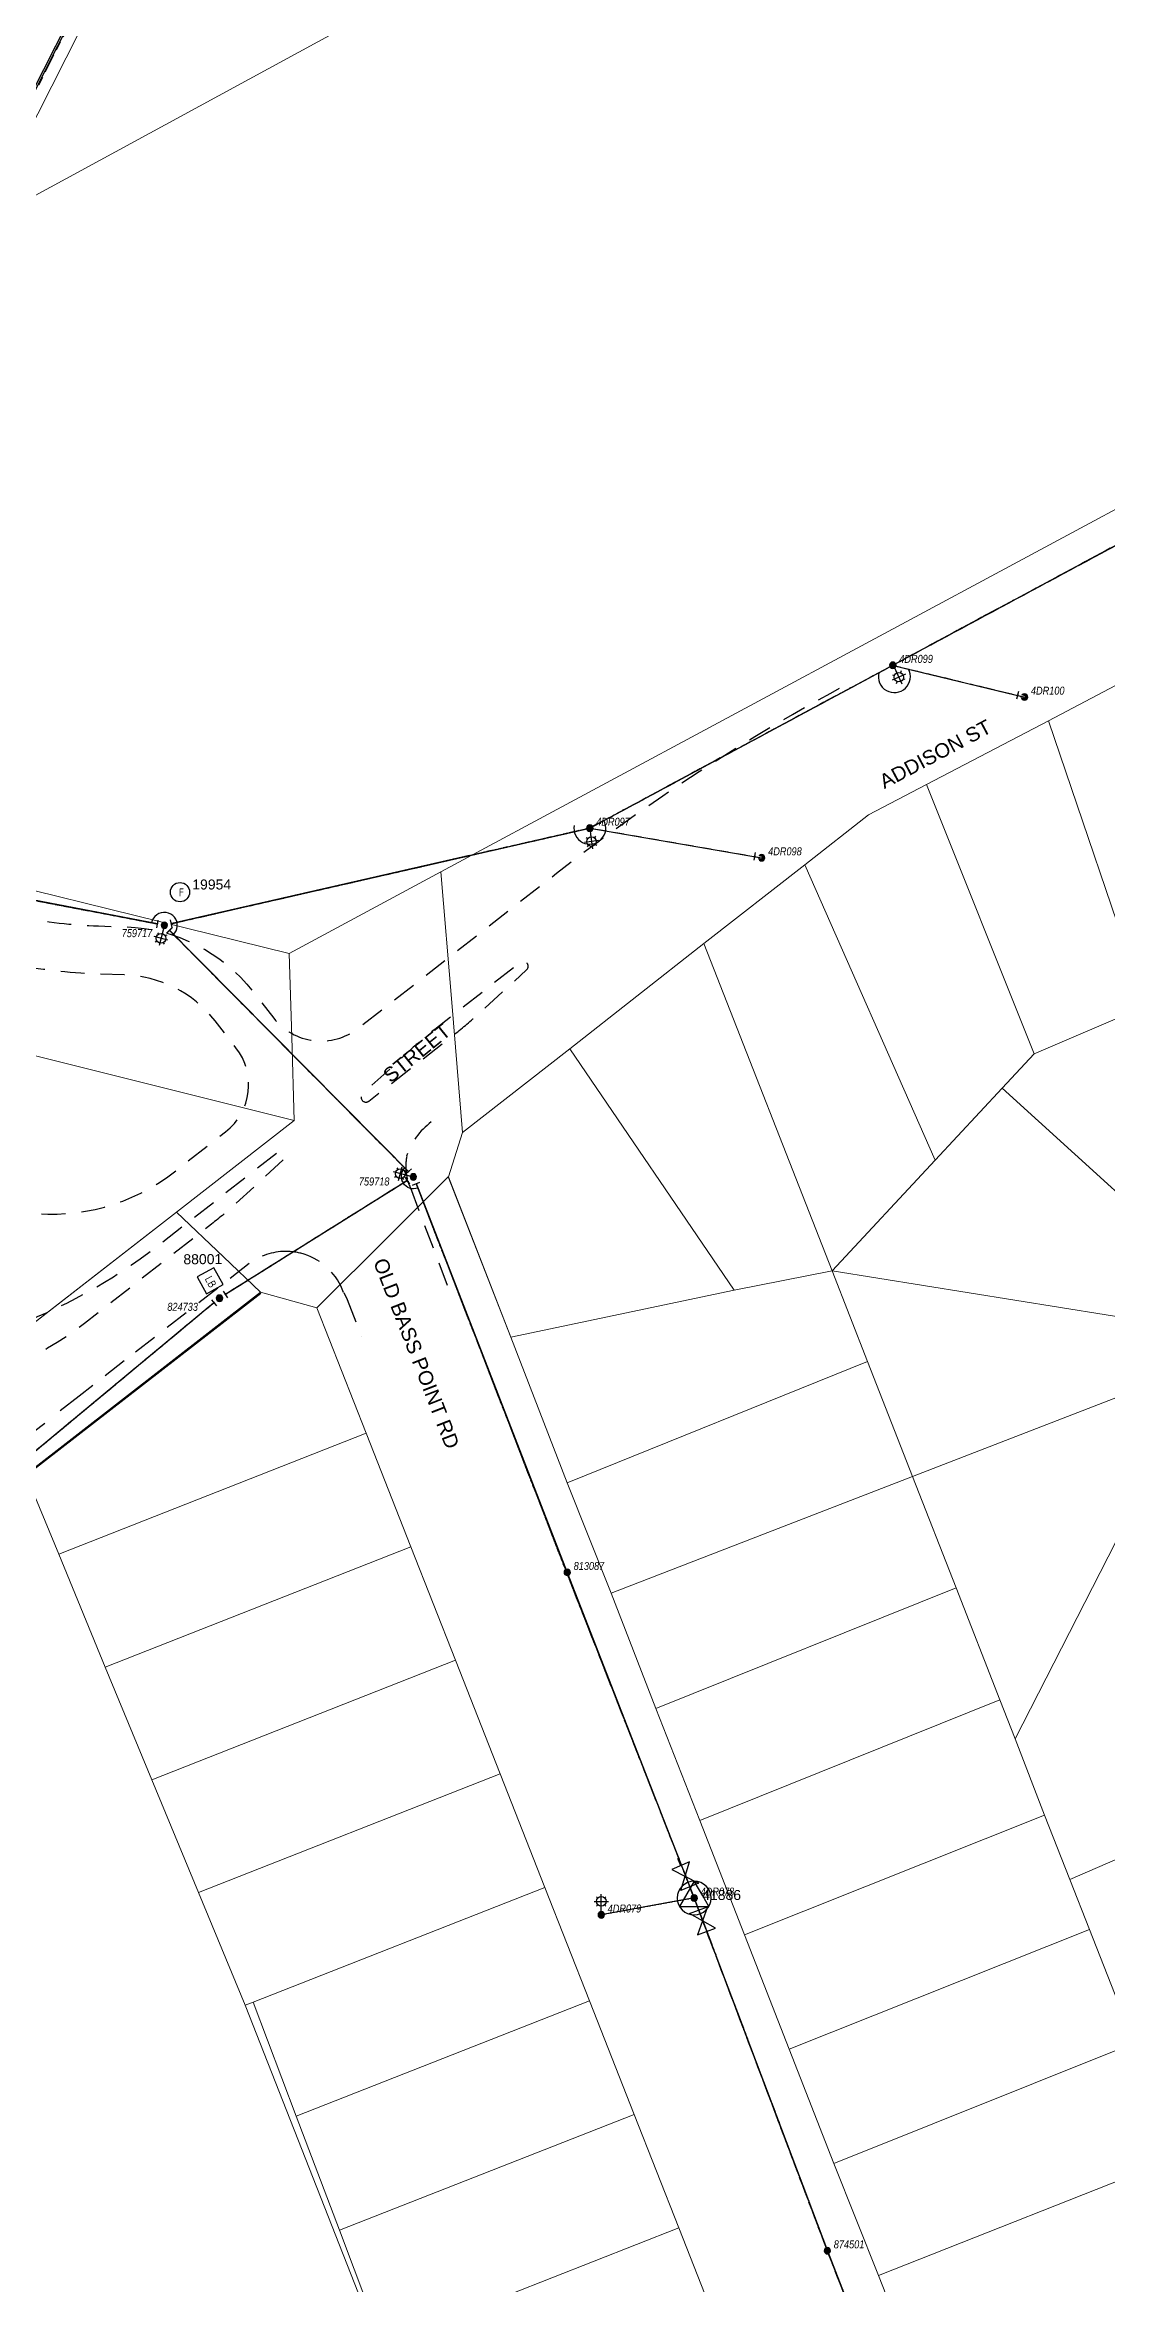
# Model space of a CAD drawing. Header units: metres. Extents: x 303058 to 305172, y 6169922 to 6171978.
# Drawn here: x 303903.3 to 304035.9, y 6171184 to 6171463.7 of the extents above; entities that cross this region are included whole.
import ezdxf
from ezdxf.enums import TextEntityAlignment as Align

# ---------------------------------------------------------------- set-up
doc = ezdxf.new("R2010")
doc.units = ezdxf.units.M
for name, pattern in [('Cable Exist OH', [1, 1, 0]), ('Cable Exist UG', [8.2, 4, -1.2, 1.8, -1.2]), ('Cable New OH', [6, 4, -2]), ('Dash', [5, 3, -2])]:
    doc.linetypes.add(name, pattern=pattern)
doc.layers.get('0').update_dxf_attribs({"color": 6})
for name, color, linetype in [('_User ExFOK', 9, 'Dash'), ('_User PropBdy', 8, 'Continuous'), ('_User PropFOK', 9, 'Dash'), ('_User_NumPoleExist', 7, 'Continuous'), ('Duct_SP_EXT', 9, 'Continuous'), ('Equip_LV_EXT', 7, 'Continuous'), ('Equip_LV_MOD', 8, 'Continuous'), ('Equip_LV_NEW', 8, 'Continuous'), ('Equip_SP_HV_MOD', 8, 'Continuous'), ('Equip_SP_HV_NEW', 8, 'Continuous'), ('Equip_SP_SL_EXT', 8, 'Continuous'), ('Equip_SP_SL_MOD', 8, 'Continuous'), ('Mains_HV_EXT', 7, 'Continuous'), ('Mains_HV_MOD', 7, 'Continuous'), ('Mains_LV_EXT', 7, 'Continuous'), ('Mains_LV_MOD', 7, 'Continuous'), ('Mains_SL_EXT', 7, 'Continuous'), ('Mains_SL_MOD', 7, 'Continuous'), ('Notes_SL_MISC', 8, 'ZIGZAG'), ('OH_Details_SP_MISC', 7, 'Continuous'), ('Sub_SP_TR_HV_LV_EXT', 7, 'Continuous'), ('SupportsOH_SP_TR_HV_LV_SL_EXT', 8, 'Continuous'), ('SupportsOH_SP_TR_HV_LV_SL_MOD', 8, 'Continuous')]:
    doc.layers.add(name, color=color, linetype=linetype)
for name, color, linetype, lineweight in [('Cadastre Buildings_SP_EXT', 7, 'Continuous', 5), ('Cadastre Developer_SP_NEW', 2, 'Continuous', 5), ('Cadastre Land Parcels_SP_EXT', 8, 'Continuous', 5), ('Cadastre Road Names_SP_HV_LV_SL_EXT', 9, 'Continuous', 5), ('Cadastre Roads_SP_EXT', 7, 'Continuous', 5)]:
    doc.layers.add(name, color=color, linetype=linetype, lineweight=lineweight)
doc.styles.add('iecARIAL', font='arial.ttf', dxfattribs={"height": 2})
doc.styles.add('iecISOCP', font='isocp.shx')
doc.styles.add('POLE_LABEL', font='ARIALNI.TTF')
doc.styles.get("Standard").update_dxf_attribs({"font": 'arial.ttf'})
doc.styles.add('TXT', font='txt.shx')
doc.linetypes.add('ZIGZAG', pattern='A,1e-16,-4,[">",TXT,S=2,R=0,X=0,Y=-1],-4', length=8)

# ---------------------------------------------------------------- blocks, each defined once
blk = doc.blocks.new('SUB_POLE_EXT')
blk.add_wipeout([(0, 4.22), (0.42, 4.2), (0.83, 4.14), (1.21, 4.05), (1.62, 3.9), (1.99, 3.72), (2.35, 3.51), (2.68, 3.26), (2.99, 2.99), (3.28, 2.66), (3.52, 2.34), (3.76, 1.92), (3.9, 1.62), (4.04, 1.23), (4.18, 0.63), (4.22, 0), (4.18, -0.61), (4.06, -1.15), (3.9, -1.62), (3.58, -2.24), (3.22, -2.73), (2.97, -3.01), (2.68, -3.26), (2.36, -3.5), (2, -3.72), (1.64, -3.89), (1.25, -4.03), (0.82, -4.14), (0.42, -4.2), (0, -4.22), (-0.41, -4.2), (-0.8, -4.15), (-1.21, -4.05), (-1.62, -3.9), (-1.99, -3.73), (-2.35, -3.51), (-2.68, -3.26), (-2.96, -3.02), (-3.23, -2.72), (-3.51, -2.35), (-3.71, -2.01), (-3.91, -1.6), (-4.05, -1.21), (-4.16, -0.76), (-4.22, -0.14), (-4.21, 0.39), (-4.14, 0.83), (-4.03, 1.27), (-3.9, 1.63), (-3.71, 2.02), (-3.5, 2.37), (-3.28, 2.67), (-2.99, 2.99), (-2.68, 3.27), (-2.33, 3.52), (-1.98, 3.73), (-1.63, 3.9), (-1.2, 4.05), (-0.78, 4.15), (-0.4, 4.21)])
blk.add_line((2.16, 0.48), (2.16, 0.48, 0))
blk.add_lwpolyline([(-4.22, 0, 1), (4.22, 0, 1)], format="xyb", close=True)
blk.add_lwpolyline([(2.14, 0.52), (0, 4.22), (-3.66, -2.11), (3.66, -2.11)], close=True)
for tag, height, flags, p in [('STREET_CODE', 0.2, 9, (1.5, 0)), ('ASSET_NUM', 2.5, 8, (2, 2)), ('CONSTRUCTED_VOLTAGE', 0.2, 9, (1.5, -0.2)), ('OPERATING_VOLTAGE', 0.2, 9, (1.5, -0.6)), ('OPERATED_BY', 0.2, 9, (1.5, -0.8)), ('ORIENTATION', 0.2, 9, (1.5, -1.2)), ('OWNED_BY', 0.2, 9, (1.5, -1.4)), ('SECONDARY_VOLTAGE', 0.2, 9, (1.5, -1.6)), ('STATE', 0.2, 9, (1.5, -1.8)), ('SUBSTATION_TYPE', 0.2, 9, (1.5, -2)), ('STREETNAME', 0.2, 9, (1.5, -2.8)), ('SUBURB', 0.2, 9, (1.5, -3)), ('Z', 0.2, 1, (1.5, -3.4)), ('NO_PHASES', 0.2, 9, (1.5, -0.4)), ('MAINTAINED_BY', 0.2, 9, (1.5, -1)), ('USAGE', 0.2, 9, (1.5, -2.2)), ('LEGEND', 0.2, 9, (1.5, -2.4)), ('LOCATION', 0.2, 9, (1.5, -2.6)), ('NOTES', 0.2, 9, (1.5, -3.2))]:
    blk.add_attdef(tag, text='', height=height, dxfattribs=dict(flags=flags)).set_placement(p, align=Align.MIDDLE_LEFT)
blk = doc.blocks.new('LV_OH_LINKS_DISTFUSE_EXT')
for p, q in [((0, 0), (0.96, 0)), ((3.84, 0), (4.8, 0))]:
    blk.add_line(p, q)
blk.add_lwpolyline([(3.84, -1.2), (3.84, 1.2), (0.96, -1.2), (0.96, 1.2)], close=True)
at = {"flags": 9}
for tag, p in [('ACTUAL_STATUS', (0, 0)), ('CONSTRUCTED_VOLTAGE', (0, -0.2)), ('OPERATING_VOLTAGE', (0, -0.6)), ('ORIENTATION', (0, -0.8)), ('OWNED_BY', (0, -1)), ('STATE', (0, -1.2)), ('SWITCH_TYPE', (0, -1.4)), ('NO_PHASES', (0, -0.4)), ('USAGE', (0, -1.6)), ('NOTES', (0, -1.8))]:
    blk.add_attdef(tag, text='', height=0.2, dxfattribs=at).set_placement(p, align=Align.MIDDLE_LEFT)
at = {"flags": 1}
blk.add_attdef('Z', (0, 0), '', height=0.2, dxfattribs=at)
blk = doc.blocks.new('*U139')
for p, q in [((-2.25, 4.22), (2.25, 4.22)), ((-1.46, 5.68), (-1.06, 5.28)), ((-1.46, 2.76), (-1.06, 3.16)), ((0, 1.97), (0, 6.47)), ((0, 0), (0, 2.72)), ((1.46, 5.68), (1.06, 5.28)), ((1.46, 2.76), (1.06, 3.16))]:
    blk.add_line(p, q)
blk.add_circle((0, 4.22), 1.5)
at = {"style": 'iecARIAL', "flags": 9}
blk.add_attdef('ASSET_NUM', (1.5, 1.5), '', height=2.5, dxfattribs=at)
for tag, p, height, flags in [('OPERATING_VOLTAGE', (0.98, -1.65), 0.2, 9), ('ORIENTATION', (0.98, -1.85), 0.2, 9), ('OWNED_BY', (0.98, -2.05), 0.2, 9), ('STATE', (0.98, -2.25), 0.2, 9), ('CONSTRUCTED_VOLTAGE', (0.98, -0.65), 0.2, 9), ('CONTROL_TYPE', (0.98, -0.85), 0.2, 9), ('LANTERN_PURPOSE', (0.98, -1.05), 0.2, 9), ('LANTERN_TYPE', (0.98, -1.25), 0.2, 9), ('NO_PHASES', (0.98, -1.45), 0.2, 9), ('USAGE', (0.98, -2.45), 0.2, 9), ('CEXIST', (0.98, -2.65), 0.2, 9), ('CNEW', (0.98, -2.85), 0.2, 9), ('CNUMBER', (0.98, -3.05), 0.2, 9), ('CREMOVE', (0.98, -3.25), 0.2, 9), ('CREPLACE', (0.98, -3.45), 0.2, 9), ('LKINGHEIGHT', (0.98, -3.65), 0.2, 9), ('LBRACKET', (0.98, -3.85), 0.2, 9), ('LBRACKETVOCAB', (0.98, -4.05), 0.2, 9), ('LCATEGORY', (0.98, -4.25), 0.2, 9), ('LCHARGE1', (0.98, -4.45), 0.2, 9), ('LCHARGE1PERCENT', (0.98, -4.65), 0.2, 9), ('LCHARGE2', (0.98, -4.85), 0.2, 9), ('LCHARGE2PERCENT', (0.98, -5.05), 0.2, 9), ('LCHARGE3', (0.98, -5.25), 0.2, 9), ('LCHARGE3PERCENT', (0.98, -5.45), 0.2, 9), ('LEXIST', (0.98, -5.65), 0.2, 9), ('LLAMP', (0.98, -5.85), 0.2, 9), ('LLAMPVOCAB', (0.98, -6.05), 0.2, 9), ('LMAST', (0.98, -6.25), 0.2, 9), ('LMASTVOCAB', (0.98, -6.45), 0.2, 9), ('LNEW', (0.98, -6.65), 0.2, 9), ('LANTNUMBER', (0.98, -6.85), 0.2, 9), ('LNUMBER', (2.18, -3.25), 2.5, 8), ('STREETNAME', (0.98, -9.25), 0.2, 9), ('SUBURB', (0.98, -9.45), 0.2, 1), ('LOUTREACH', (0.98, -7.25), 0.2, 9), ('LOUTREACHVOCAB', (0.98, -7.45), 0.2, 9), ('LRATECODE', (0.98, -7.65), 0.2, 9), ('LREMOVE', (0.98, -7.85), 0.2, 9), ('LREPLACE', (0.98, -8.05), 0.2, 9), ('LTYPE', (0.98, -8.25), 0.2, 9), ('LTYPEVOCAB', (0.98, -8.45), 0.2, 9), ('LEGEND', (0.98, -8.65), 0.2, 9), ('LOCATION', (0.98, -8.85), 0.2, 9), ('NOTES', (0.98, -9.05), 0.2, 9)]:
    blk.add_attdef(tag, p, '', height=height, dxfattribs=dict(flags=flags))
blk = doc.blocks.new('POLE_EXT')
blk.add_hatch(color=256).paths.add_polyline_path([(-1, 0, 1), (1, 0, 1)])
blk.add_lwpolyline([(-1, 0, 1), (1, 0, 1)], format="xyb", close=True)
for tag, height, flags, p in [('pNumber', 2.5, 8, (-17.84, 2.07)), ('OWNED_BY', 0.2, 9, (1.35, -0.4)), ('SPECIAL_USE', 0.2, 9, (1.35, -0.8)), ('STATE', 0.2, 9, (1.35, -1)), ('cLV', 0.2, 9, (1.35, -1.4)), ('hDepth', 0.2, 9, (1.35, -1.6)), ('hDia', 0.2, 9, (1.35, -1.8)), ('cHV', 0.2, 9, (1.35, -2)), ('cLinedev', 0.2, 9, (1.35, -3.4)), ('pExisting', 0.2, 9, (1.35, -3.8)), ('pFooting', 0.2, 9, (1.35, -4.4)), ('pNew', 0.2, 9, (1.35, -4.6)), ('pRelocate', 0.2, 9, (1.35, -5)), ('pRemove', 0.2, 9, (1.35, -5.2)), ('pReplace', 0.2, 9, (1.35, -5.4)), ('pStay', 0.2, 9, (1.35, -5.6)), ('pType', 0.2, 9, (1.35, -5.8)), ('cspan', 0.2, 9, (1.35, -6)), ('STREETNAME', 0.2, 9, (1.35, -6.2)), ('SUBURB', 0.2, 9, (1.35, -6.4)), ('OPERATED_BY', 0.2, 9, (1.36, -7.01)), ('PARENT', 0.2, 9, (1.35, -0.6)), ('USAGE', 0.2, 9, (1.35, -1.2)), ('LBRACKET', 0.2, 9, (1.35, -2.2)), ('LExisting', 0.2, 9, (1.35, -2.4)), ('LANTNUMBER', 0.2, 9, (1.35, -2.6)), ('LOther', 0.2, 9, (1.35, -2.8)), ('LRemove', 0.2, 9, (1.35, -3)), ('LEGEND', 0.2, 9, (1.35, -3.2)), ('LOCATION', 0.2, 9, (1.35, -3.6)), ('PFNUMBER', 0.2, 9, (1.35, -4)), ('NEWPFNUMBER', 0.2, 9, (1.35, -4.2)), ('NOTES', 0.2, 9, (1.35, -6.6)), ('MAINTAINED_BY', 0.2, 9, (1.36, -6.81))]:
    blk.add_attdef(tag, text='', height=height, dxfattribs=dict(flags=flags)).set_placement(p, align=Align.MIDDLE_LEFT)
at = {"style": 'POLE_LABEL', "flags": 9}
for tag, p in [('STRUCTURE_PLANT_NUMBER', (1.35, 0.03)), ('STREET_CODE', (1.35, -0.2))]:
    blk.add_attdef(tag, text='', height=0.2, dxfattribs=at).set_placement(p, align=Align.MIDDLE_LEFT)
at = {"flags": 1}
blk.add_attdef('Z', (1.35, -7.33), '', height=0.2, dxfattribs=at)
at = {"layer": '_User_NumPoleExist', "style": 'POLE_LABEL', "flags": 8}
blk.add_attdef('ASSET_NUM', text='', height=2.5, dxfattribs=at).set_placement((2, 2), align=Align.MIDDLE_LEFT)
blk = doc.blocks.new('*U136')
blk.add_lwpolyline([(-4.62, 0.26), (0.18, 0.26), (0.18, 5.06), (-4.62, 5.06)], close=True)
at = {"insert": (-3.32, 3.65), "char_height": 2, "width": 2.9628, "attachment_point": 1}
blk.add_mtext('{\\Fisocp|c0;LB}', dxfattribs=at)
for tag, height, flags, p in [('STREET_CODE', 0.2, 9, (1.5, 0)), ('ASSET_NUM', 2.5, 8, (2, 2)), ('ACTUAL_STATUS', 0.2, 9, (1.5, -0.2)), ('CONSTRUCTED_VOLTAGE', 0.2, 9, (1.5, -0.4)), ('OPERATING_VOLTAGE', 0.2, 9, (1.5, -0.8)), ('ORIENTATION', 0.2, 9, (1.5, -1)), ('OWNED_BY', 0.2, 9, (1.5, -1.2)), ('OPERATED_BY', 0.2, 9, (1.5, -1.4)), ('STATE', 0.2, 9, (1.5, -1.8)), ('SWITCH_TYPE', 0.2, 9, (1.5, -2)), ('STREETNAME', 0.2, 9, (1.5, -2.8)), ('SUBURB', 0.2, 9, (1.5, -3)), ('Z', 0.2, 1, (1.5, -3.6)), ('NO_PHASES', 0.2, 9, (1.5, -0.6)), ('MAINTAINED_BY', 0.2, 9, (1.5, -1.6)), ('USAGE', 0.2, 9, (1.5, -2.2)), ('LEGEND', 0.2, 9, (1.5, -2.4)), ('LOCATION', 0.2, 9, (1.5, -2.6)), ('NOTES', 0.2, 9, (1.5, -3.2)), ('LABEL_ALIGNMENT', 0.2, 9, (1.5, -3.4))]:
    blk.add_attdef(tag, text='', height=height, dxfattribs=dict(flags=flags)).set_placement(p, align=Align.MIDDLE_LEFT)
blk = doc.blocks.new('End Shackle_EXT')
blk.add_wipeout([(0, 0.25), (1.81, 0.25), (1.82, -0.25), (0, -0.25)])
blk.add_line((1.81, -1), (1.81, 1))
at = {"flags": 1}
blk.add_attdef('Z', (0, 0), '', height=0.2, dxfattribs=at)
at = {"flags": 9}
for tag, p in [('CONNECTOR_TYPE', (0, 0)), ('CONSTRUCTED_VOLTAGE', (0, -0.2)), ('OPERATING_VOLTAGE', (0, -0.6)), ('ORIENTATION', (0, -0.8)), ('OWNED_BY', (0, -1)), ('STATE', (0, -1.2)), ('NO_PHASES', (0, -0.4)), ('USAGE', (0, -1.4)), ('NOTES', (0, -1.6))]:
    blk.add_attdef(tag, text='', height=0.2, dxfattribs=at).set_placement(p, align=Align.MIDDLE_LEFT)
blk = doc.blocks.new('*U159')
blk.add_circle((3.91, 8.28), 2.4)
at = {"insert": (3.63, 9.2), "char_height": 2, "width": 1.2998, "attachment_point": 1, "style": 'iecISOCP'}
blk.add_mtext('F', dxfattribs=at)
for tag, height, flags, p in [('STREET_CODE', 0.2, 9, (1.5, 0)), ('ASSET_NUM', 2.5, 8, (2, 2)), ('CONSTRUCTED_VOLTAGE', 0.2, 9, (1.5, -0.2)), ('OPERATING_VOLTAGE', 0.2, 9, (1.5, -0.8)), ('ORIENTATION', 0.2, 9, (1.5, -1)), ('OWNED_BY', 0.2, 9, (1.5, -1.2)), ('STATE', 0.2, 9, (1.5, -1.4)), ('STREETNAME', 0.2, 9, (1.5, -2.2)), ('SUBURB', 0.2, 9, (1.5, -2.4)), ('Z', 0.2, 1, (1.5, -2.8)), ('FLITE_NUMBER', 0.2, 9, (1.5, -0.4)), ('USAGE', 0.2, 9, (1.5, -1.6)), ('LEGEND', 0.2, 9, (1.5, -1.8)), ('LOCATION', 0.2, 9, (1.5, -2)), ('NOTES', 0.2, 9, (1.5, -2.6)), ('INDICATOR_TYPE', 0.2, 9, (1.5, -0.6))]:
    blk.add_attdef(tag, text='', height=height, dxfattribs=dict(flags=flags)).set_placement(p, align=Align.MIDDLE_LEFT)
blk = doc.blocks.new('A$C3D0B2D35')
at = {"layer": '_User ExFOK'}
for p, q in [((303949, 6171320.9), (303954.12, 6171307.41)), ((303928.87, 6171311.45), (303913.25, 6171299.28)), ((303940.7, 6171307.85), (303941.09, 6171306.98)), ((303941.1, 6171306.97), (303942.92, 6171302.31)), ((303913.25, 6171299.28), (303907.62, 6171294.89)), ((303907.62, 6171294.89), (303904.08, 6171292.12))]:
    blk.add_line(p, q, dxfattribs=at)
for centre, radius, start, end in [((303956.76, 6171322.2), 8.65, 126.5923, 161.9651), ((303955.28, 6171323.65), 6.85, 169.9084, 186.5029), ((303955.28, 6171323.65), 6.85, 186.5028, 203.7866), ((303933.43, 6171305.33), 7.64, 90.2429, 126.6533), ((303933.43, 6171305.33), 7.64, 72.389, 90.2426), ((303933.43, 6171305.33), 7.64, 19.0181, 72.3893)]:
    blk.add_arc(centre, radius, start, end, dxfattribs=at)
at = {"layer": '_User PropBdy'}
blk.add_lwpolyline([(303898.11, 6171212.73), (303888.95, 6171263.76), (303888.42, 6171268.58), (303901.01, 6171285), (303930.32, 6171307.77)], dxfattribs=at)
at = {"layer": '_User PropFOK', "flags": 128}
for points in [[(303887.61, 6171362.04, 0.411489), (303890.99, 6171356.6, 0.017441), (303900.22, 6171354.73, 0.037303), (303910.04, 6171353.64), (303913.43, 6171353.53, -0.22259), (303929.32, 6171345.47), (303931.93, 6171342.13, 0.414214), (303942.45, 6171340.84), (303967.27, 6171360.23, -0.043712), (304003.93, 6171384.04, -0.043712)], [(303850.84, 6171368, 0.091956), (303852.65, 6171366.45, -0.061729), (303862.45, 6171359.02, -0.074343), (303875.85, 6171341.44), (303879.63, 6171334.49, 0.045865), (303884.72, 6171326.88, 0.409021), (303919.53, 6171322.93), (303925.91, 6171327.91, 0.000004), (303925.91, 6171327.91, 0.414209), (303927.2, 6171338.43), (303924.59, 6171341.78, 0.22259), (303913.24, 6171347.53), (303909.84, 6171347.64, -0.037136), (303899.17, 6171348.83, -0.017328), (303889.6, 6171350.76, -0.411489), (303881.76, 6171363.38)], [(303887.18, 6171298.17, -0.08717), (303891.68, 6171300.77), (303898.68, 6171303.33, 0.076839), (303917.41, 6171313.65, 0.001543), (303917.75, 6171313.92), (303932.37, 6171325.34, -0.960952), (303933.14, 6171324.43), (303927.19, 6171318.96, -0.019913), (303924.15, 6171316.38), (303908.27, 6171303.97, -0.140246), (303887.97, 6171295.75, -0.42665), (303886.87, 6171296.68), (303886.83, 6171297.34, -0.238446), (303887.18, 6171298.17)], [(303897.43, 6171209.55, -0.394847), (303893.6, 6171212.41), (303884.94, 6171260.64, -0.016645), (303884.22, 6171265.58), (303883.94, 6171268.08, -0.186925), (303885.33, 6171273.32, -0.071006), (303901.96, 6171290.47), (303904.14, 6171292.16)]]:
    blk.add_lwpolyline(points, format="xyb", dxfattribs=at)
blk.add_lwpolyline([(303954.52, 6171340.12, 0.019913), (303957.56, 6171342.69), (303963.52, 6171348.16, 0.960935), (303962.74, 6171349.08), (303952.04, 6171340.71, 0.019913), (303949, 6171338.14), (303943.05, 6171332.67, 0.960952), (303943.82, 6171331.75)], format="xyb", close=True, dxfattribs=at)
blk = doc.blocks.new('HV_End Shackle_NEW')
blk.add_wipeout([(-0.25, 0), (-0.25, 1.81), (0.25, 1.82), (0.25, 0)])
blk.add_line((1, 1.81), (-1, 1.81))
for tag, flags, p in [('CONNECTOR_TYPE', 9, (1.5, 0)), ('CONSTRUCTED_VOLTAGE', 9, (1.5, -0.2)), ('OPERATING_VOLTAGE', 9, (1.5, -0.6)), ('ORIENTATION', 9, (1.5, -0.8)), ('OWNED_BY', 9, (1.5, -1)), ('OPERATED_BY', 9, (1.5, -1.2)), ('STATE', 9, (1.5, -1.6)), ('Z', 1, (1.5, -2.2)), ('NO_PHASES', 9, (1.5, -0.4)), ('MAINTAINED_BY', 9, (1.5, -1.4)), ('USAGE', 9, (1.5, -1.8)), ('NOTES', 9, (1.5, -2))]:
    blk.add_attdef(tag, text='', height=0.2, dxfattribs=dict(flags=flags)).set_placement(p, align=Align.MIDDLE_LEFT)
blk = doc.blocks.new('LV_End Shackle_NEW')
blk.add_wipeout([(-0.25, 0), (-0.25, 1.81), (0.25, 1.82), (0.25, 0)])
blk.add_line((1, 1.81), (-1, 1.81))
for tag, flags, p in [('CONNECTOR_TYPE', 9, (1.5, 0)), ('CONSTRUCTED_VOLTAGE', 9, (1.5, -0.2)), ('OPERATING_VOLTAGE', 9, (1.5, -0.6)), ('ORIENTATION', 9, (1.5, -0.8)), ('OWNED_BY', 9, (1.5, -1)), ('OPERATED_BY', 9, (1.5, -1.2)), ('STATE', 9, (1.5, -1.6)), ('Z', 1, (1.5, -2.2)), ('NO_PHASES', 9, (1.5, -0.4)), ('MAINTAINED_BY', 9, (1.5, -1.4)), ('USAGE', 9, (1.5, -1.8)), ('NOTES', 9, (1.5, -2))]:
    blk.add_attdef(tag, text='', height=0.2, dxfattribs=dict(flags=flags)).set_placement(p, align=Align.MIDDLE_LEFT)

msp = doc.modelspace()

# ---------------------------------------------------------------- linework, layer by layer
at = {"layer": 'Cadastre Buildings_SP_EXT', "linetype": 'Continuous'}
for points in [[(303960.21, 6171247.7), (303954.63, 6171261.88), (303916.7, 6171246.96), (303922.52, 6171232.87), (303960.21, 6171247.7)], [(303965.79, 6171233.51), (303960.21, 6171247.7), (303922.52, 6171232.87), (303928.34, 6171218.78), (303929.34, 6171219.18), (303965.79, 6171233.51)]]:
    msp.add_lwpolyline(points, close=True, dxfattribs=at)
at = {"layer": 'Cadastre Land Parcels_SP_EXT', "linetype": 'Continuous'}
for points in [[(304023.3, 6171510.84), (303990.9, 6171584.17), (303982.03, 6171604.24), (303977.83, 6171604.15), (303895.43, 6171441.28), (304023.3, 6171510.84)], [(304063.51, 6171419.89), (304023.3, 6171510.84), (303895.43, 6171441.28), (303880.15, 6171410.95), (303890.46, 6171408.45), (303879.45, 6171363.62), (303933.85, 6171350.2), (303952.79, 6171360.38), (304063.51, 6171419.89)], [(304050.69, 6171362.07), (304047.85, 6171389.36), (304028.73, 6171379.28), (304040.83, 6171343.62), (304052.04, 6171348.43), (304050.69, 6171362.07)], [(304040.83, 6171343.62), (304028.73, 6171379.28), (304013.49, 6171371.3), (304026.94, 6171337.66), (304040.83, 6171343.62)], [(304026.94, 6171337.66), (304013.49, 6171371.3), (304006.26, 6171367.54), (303998.27, 6171361.27), (304014.59, 6171324.39), (304022.94, 6171333.36), (304026.94, 6171337.66)], [(304001.68, 6171310.54), (304014.59, 6171324.39), (303998.27, 6171361.27), (303985.68, 6171351.43), (304001.68, 6171310.54)], [(303985.68, 6171351.43), (303968.93, 6171338.29), (303989.46, 6171308.11), (304001.68, 6171310.54), (303985.68, 6171351.43)], [(303919.77, 6171317.88), (303934.5, 6171329.31), (303864.52, 6171346.82), (303854, 6171266.8), (303919.77, 6171317.88)], [(304066.33, 6171309.51), (304040.83, 6171343.62), (304026.94, 6171337.66), (304022.94, 6171333.36), (304050.65, 6171308.2), (304066.33, 6171309.51)], [(303961.56, 6171302.24), (303989.46, 6171308.11), (303968.93, 6171338.29), (303955.53, 6171327.82), (303953.75, 6171322.29), (303961.56, 6171302.24)], [(304050.65, 6171308.2), (304022.94, 6171333.36), (304014.59, 6171324.39), (304001.68, 6171310.54), (304041.63, 6171304.12), (304050.65, 6171308.2)], [(304006.12, 6171299.22), (304001.68, 6171310.54), (303989.46, 6171308.11), (303961.56, 6171302.24), (303968.61, 6171284.07), (304006.12, 6171299.22)], [(304038.11, 6171295.05), (304041.63, 6171304.12), (304001.68, 6171310.54), (304006.12, 6171299.22), (304011.74, 6171284.84), (304038.11, 6171295.05)], [(303943.48, 6171290.25), (303937.31, 6171305.92), (303930.27, 6171307.86), (303900.95, 6171285.08), (303905.06, 6171275.13), (303943.48, 6171290.25)], [(304011.74, 6171284.84), (304006.12, 6171299.22), (303968.61, 6171284.07), (303974.08, 6171270.27), (304011.74, 6171284.84)], [(304041.99, 6171286.12), (304038.11, 6171295.05), (304011.74, 6171284.84), (304017.18, 6171270.93), (304022.66, 6171256.93), (304024.56, 6171252.07), (304041.99, 6171286.12)], [(303949.06, 6171276.07), (303943.48, 6171290.25), (303905.06, 6171275.13), (303910.88, 6171261.04), (303949.06, 6171276.07)], [(304051.17, 6171282), (304041.99, 6171286.12), (304024.56, 6171252.07), (304028.25, 6171242.54), (304031.41, 6171234.48), (304055.31, 6171244.85), (304051.17, 6171282)], [(304017.18, 6171270.93), (304011.74, 6171284.84), (303974.08, 6171270.27), (303979.67, 6171255.88), (304017.18, 6171270.93)], [(303954.63, 6171261.88), (303949.06, 6171276.07), (303910.88, 6171261.04), (303916.7, 6171246.96), (303954.63, 6171261.88)], [(304022.66, 6171256.93), (304017.18, 6171270.93), (303979.67, 6171255.88), (303985.15, 6171241.88), (304022.66, 6171256.93)], [(304087.98, 6171221.81), (304055.31, 6171244.85), (304031.41, 6171234.48), (304033.84, 6171228.24), (304036.99, 6171220.3), (304078.95, 6171217.83), (304087.98, 6171221.81)], [(303971.37, 6171219.33), (303965.79, 6171233.51), (303929.34, 6171219.18), (303934.73, 6171204.92), (303971.37, 6171219.33)], [(304036.99, 6171220.3), (304033.84, 6171228.24), (303996.32, 6171213.29), (304001.9, 6171199), (304039.42, 6171214.05), (304036.99, 6171220.3)], [(303956.31, 6171147.9), (303950.92, 6171162.15), (303945.52, 6171176.41), (303940.13, 6171190.66), (303934.73, 6171204.92), (303929.34, 6171219.18), (303928.34, 6171218.78), (303958.51, 6171142.09), (303956.31, 6171147.9)], [(303940.13, 6171190.66), (303934.73, 6171204.92), (303971.37, 6171219.33), (303976.95, 6171205.15), (303940.13, 6171190.66)], [(304045, 6171199.85), (304039.42, 6171214.05), (304001.9, 6171199), (304007.48, 6171185.01), (304045, 6171199.85)], [(303945.52, 6171176.41), (303940.13, 6171190.66), (303976.95, 6171205.15), (303982.53, 6171190.96), (303945.52, 6171176.41)], [(304051.71, 6171182.69), (304048.79, 6171190.33), (304045, 6171199.85), (304007.48, 6171185.01), (304014.23, 6171167.84), (304051.71, 6171182.69)], [(303950.92, 6171162.15), (303945.52, 6171176.41), (303982.53, 6171190.96), (303988.11, 6171176.78), (303950.92, 6171162.15)]]:
    msp.add_lwpolyline(points, close=True, dxfattribs=at)
msp.add_lwpolyline([(303958.51, 6171142.09), (303928.34, 6171218.78), (303928.34, 6171218.78), (303922.52, 6171232.87), (303916.7, 6171246.96), (303910.88, 6171261.04), (303905.06, 6171275.13), (303900.95, 6171285.08), (303852.21, 6171247.22), (303828.71, 6171228.98), (303766.82, 6171183.68)], dxfattribs=at)
at = {"layer": 'Cadastre Roads_SP_EXT', "linetype": 'Continuous'}
for points in [[(303864.81, 6171380.69), (303865.53, 6171382.17), (303880.15, 6171410.95), (303895.43, 6171441.28), (303977.83, 6171604.15), (303960.39, 6171613.29), (303942.81, 6171622.51), (303927.31, 6171592.5), (303853.74, 6171455.09), (303828.26, 6171407.48), (303813.46, 6171379.83), (303836.14, 6171374.18), (303858.93, 6171368.5), (303864.81, 6171380.69)], [(304066.56, 6171399.15), (304065.03, 6171409.55), (304063.51, 6171419.89), (303952.79, 6171360.38), (303954.17, 6171344.09), (303955.53, 6171327.82), (303968.93, 6171338.29), (303985.68, 6171351.43), (303998.27, 6171361.27), (304006.26, 6171367.54), (304013.49, 6171371.3), (304028.73, 6171379.28), (304047.85, 6171389.36), (304066.56, 6171399.15)], [(303861.73, 6171367.98), (303858.93, 6171368.5), (303853.94, 6171358.95), (303849.43, 6171350.32), (303864.52, 6171346.82), (303934.5, 6171329.31), (303934.17, 6171339.76), (303933.85, 6171350.2), (303879.45, 6171363.62), (303861.98, 6171367.93), (303861.73, 6171367.98)], [(303766.82, 6171183.68), (303828.71, 6171228.98), (303852.21, 6171247.22), (303900.95, 6171285.08), (303930.27, 6171307.86), (303925.63, 6171312.29), (303919.77, 6171317.88), (303854, 6171266.79), (303831.24, 6171249.14), (303823.83, 6171244.08), (303764.21, 6171198.68), (303747.3, 6171188.85), (303750.67, 6171183.26), (303754.43, 6171177.05), (303766.82, 6171183.68)]]:
    msp.add_lwpolyline(points, close=True, dxfattribs=at)
at = {"layer": 'Duct_SP_EXT'}
for p, q in [((303921.78, 6171497.44), (303901.62, 6171457.58)), ((303922, 6171497.33), (303901.84, 6171457.47))]:
    msp.add_line(p, q, dxfattribs=at)
at = {"layer": 'Mains_HV_EXT', "linetype": 'Continuous'}
for points in [[(303948.3, 6171323.4, 0.405385), (303948.13, 6171321.51)], [(303949.92, 6171320.89, -0.364169), (303948.12, 6171321.5)]]:
    msp.add_lwpolyline(points, format="xyb", dxfattribs=at)
at = {"layer": 'Mains_HV_MOD', "linetype": 'Cable Exist OH'}
for points in [[(303791.67, 6171382.19), (303791.67, 6171382.19), (303817.21, 6171376.49), (303867.89, 6171363.38), (303918.26, 6171353.72)], [(303918.26, 6171353.72), (303949.5, 6171322.2)], [(303949.37, 6171322.28), (303925.15, 6171307.12)], [(303925.15, 6171307.12), (303900.76, 6171286.85)]]:
    msp.add_lwpolyline(points, dxfattribs=at)
at = {"layer": 'Mains_HV_MOD', "linetype": 'Continuous'}
msp.add_lwpolyline([(303919.87, 6171353.57, 0.938433), (303916.65, 6171354.03)], format="xyb", dxfattribs=at)
at = {"layer": 'Mains_LV_EXT', "linetype": 'Cable Exist OH'}
for points in [[(304009.28, 6171386.21), (304049.43, 6171407.79)], [(303971.42, 6171365.86), (304009.28, 6171386.21)], [(303949.38, 6171322.31), (303968.56, 6171272.82)], [(304019.94, 6171139.48), (304001.1, 6171188.11)]]:
    msp.add_lwpolyline(points, dxfattribs=at)
at = {"layer": 'Mains_LV_EXT', "linetype": 'Continuous'}
for points in [[(304007.52, 6171385.27, 1.452726), (304011.23, 6171385.74)], [(303969.45, 6171366.2, 1.403853), (303973.18, 6171366.81)], [(303948.3, 6171323.39, 0.408882), (303948.14, 6171321.5)]]:
    msp.add_lwpolyline(points, format="xyb", dxfattribs=at)
at = {"layer": 'Mains_LV_MOD', "linetype": 'Cable Exist OH'}
for points in [[(303918.26, 6171353.72), (303971.42, 6171365.86)], [(303867.89, 6171363.38), (303918.26, 6171353.72)], [(303949.38, 6171322.31), (303918.26, 6171353.72)], [(303949.38, 6171322.28), (303925.15, 6171307.12)], [(303925.15, 6171307.12), (303900.76, 6171286.85)]]:
    msp.add_lwpolyline(points, dxfattribs=at)
at = {"layer": 'Mains_SL_EXT', "linetype": 'Cable Exist UG', "ltscale": 0.6, "flags": 128}
msp.add_lwpolyline([(303899.73, 6171457.53), (303902.51, 6171458.61), (303902.51, 6171458.61), (303921.22, 6171495.6), (303920.69, 6171498.9)], dxfattribs=at)
at = {"layer": 'Mains_SL_EXT', "linetype": 'Cable Exist OH', "ltscale": 0.6, "flags": 128}
for points in [[(304049.4, 6171407.78), (304009.3, 6171386.23)], [(304009.3, 6171386.23), (304009.28, 6171386.21), (303971.42, 6171365.86)]]:
    msp.add_lwpolyline(points, dxfattribs=at)
at = {"layer": 'Mains_SL_MOD', "linetype": 'Cable Exist OH', "ltscale": 0.6, "flags": 128}
for points in [[(303971.42, 6171365.86), (303918.26, 6171353.72)], [(303918.26, 6171353.72), (303867.9, 6171363.38)], [(303918.26, 6171353.72), (303949.37, 6171322.3)], [(303949.37, 6171322.3), (303925.15, 6171307.12), (303900.76, 6171286.85)]]:
    msp.add_lwpolyline(points, dxfattribs=at)
at = {"layer": 'OH_Details_SP_MISC', "flags": 128}
msp.add_lwpolyline([(303949.4, 6171322.29), (303925.15, 6171307.12), (303900.76, 6171286.85), (303838.37, 6171238.13), (303767.45, 6171185.73), (303722.93, 6171164.57), (303685.51, 6171142.64)], dxfattribs=at)

# ---------------------------------------------------------------- block references
at = {"layer": 'Equip_SP_HV_MOD'}
ref = msp.add_blockref('*U159', (303918.26, 6171353.72), dxfattribs=dict(at, xscale=0.5, yscale=0.5, zscale=0.5))
ref.add_attrib('ASSET_NUM', '19954', dxfattribs={"layer": '0', "height": 1.25}).set_placement((303921.75, 6171357.82), align=Align.BOTTOM_LEFT)
ref = msp.add_blockref('*U136', (303923.35, 6171307.69), dxfattribs=dict(at, xscale=0.5, yscale=0.5, zscale=0.5, rotation=298.7614897516373))
ref.add_attrib('ASSET_NUM', '88001', dxfattribs={"layer": '0', "height": 1.25, "rotation": 0.3886}).set_placement((303923.06, 6171312.63), align=Align.TOP_CENTER)
at = {"layer": 'Equip_SP_SL_EXT', "xscale": 0.4, "yscale": 0.4, "zscale": 0.4}
for p, rotation in [((304009.32, 6171386.25), 204.9657451423635), ((303971.42, 6171365.86), 187.0972627868024), ((303949.38, 6171322.26), 75.42940045648538)]:
    msp.add_blockref('*U139', p, dxfattribs=dict(at, rotation=rotation))
msp.add_blockref('*U139', (303972.85, 6171230.07), dxfattribs=at)
at = {"layer": 'Equip_SP_SL_MOD', "xscale": 0.4, "yscale": 0.4, "zscale": 0.4, "rotation": 165.6884953093139}
msp.add_blockref('*U139', (303918.26, 6171353.72), dxfattribs=at)
at = {"layer": 'Sub_SP_TR_HV_LV_EXT'}
ref = msp.add_blockref('SUB_POLE_EXT', (303984.46, 6171232.18), dxfattribs=dict(at, xscale=0.5, yscale=0.5, zscale=0.5))
ref.add_attrib('ASSET_NUM', '41886', dxfattribs={"layer": '0', "height": 1.25}).set_placement((303985.46, 6171232.56), align=Align.MIDDLE_LEFT)
at = {"layer": 'SupportsOH_SP_TR_HV_LV_SL_EXT'}
ref = msp.add_blockref('POLE_EXT', (304009.28, 6171386.21), dxfattribs=dict(at, xscale=0.4, yscale=0.4, zscale=0.4))
ref.add_attrib('ASSET_NUM', '4DR099', dxfattribs={"layer": '_User_NumPoleExist', "height": 1, "style": 'POLE_LABEL'}).set_placement((304010.08, 6171387.01), align=Align.MIDDLE_LEFT)
ref = msp.add_blockref('POLE_EXT', (304025.73, 6171382.24), dxfattribs=dict(at, xscale=0.4, yscale=0.4, zscale=0.4))
ref.add_attrib('ASSET_NUM', '4DR100', dxfattribs={"layer": '_User_NumPoleExist', "height": 1, "style": 'POLE_LABEL'}).set_placement((304026.53, 6171383.04), align=Align.MIDDLE_LEFT)
ref = msp.add_blockref('POLE_EXT', (303971.42, 6171365.86), dxfattribs=dict(at, xscale=0.4, yscale=0.4, zscale=0.4))
ref.add_attrib('ASSET_NUM', '4DR097', dxfattribs={"layer": '_User_NumPoleExist', "height": 1, "style": 'POLE_LABEL'}).set_placement((303972.22, 6171366.66), align=Align.MIDDLE_LEFT)
ref = msp.add_blockref('POLE_EXT', (303992.89, 6171362.16), dxfattribs=dict(at, xscale=0.4, yscale=0.4, zscale=0.4))
ref.add_attrib('ASSET_NUM', '4DR098', dxfattribs={"layer": '_User_NumPoleExist', "height": 1, "style": 'POLE_LABEL'}).set_placement((303993.7, 6171362.96), align=Align.MIDDLE_LEFT)
ref = msp.add_blockref('POLE_EXT', (303968.6, 6171272.87), dxfattribs=dict(at, xscale=0.4, yscale=0.4, zscale=0.4))
ref.add_attrib('ASSET_NUM', '813087', dxfattribs={"layer": '_User_NumPoleExist', "height": 1, "style": 'POLE_LABEL'}).set_placement((303969.4, 6171273.67), align=Align.MIDDLE_LEFT)
ref = msp.add_blockref('POLE_EXT', (303972.85, 6171230.07), dxfattribs=dict(at, xscale=0.4, yscale=0.4, zscale=0.4))
ref.add_attrib('ASSET_NUM', '4DR079', dxfattribs={"layer": '_User_NumPoleExist', "height": 1, "style": 'POLE_LABEL'}).set_placement((303973.65, 6171230.87), align=Align.MIDDLE_LEFT)
ref = msp.add_blockref('POLE_EXT', (304001.1, 6171188.11), dxfattribs=dict(at, xscale=0.4, yscale=0.4, zscale=0.4))
ref.add_attrib('ASSET_NUM', '874501', dxfattribs={"layer": '_User_NumPoleExist', "height": 1, "style": 'POLE_LABEL'}).set_placement((304001.9, 6171188.91), align=Align.MIDDLE_LEFT)

# ---------------------------------------------------------------- texts
at = {"layer": 'Cadastre Road Names_SP_HV_LV_SL_EXT'}
for s, rotation, p in [('ADDISON ST', 27.9545, (304008.22, 6171370.72)), ('STREET', 39.1142, (303946.52, 6171333.94)), ('OLD BASS POINT RD', 291.2932, (303944.33, 6171311.68))]:
    msp.add_text(s, height=1.8, rotation=rotation, dxfattribs=at).set_placement(p)

# ---------------------------------------------------------------- next in the draw order: linework, layer by layer
at = {"layer": 'Cadastre Land Parcels_SP_EXT', "linetype": 'Continuous'}
for points in [[(304024.56, 6171252.07), (304022.66, 6171256.93), (303985.15, 6171241.88), (303990.73, 6171227.59), (304028.25, 6171242.54), (304024.56, 6171252.07)], [(304031.41, 6171234.48), (304028.25, 6171242.54), (303990.73, 6171227.59), (303996.32, 6171213.29), (304033.84, 6171228.24), (304031.41, 6171234.48)]]:
    msp.add_lwpolyline(points, close=True, dxfattribs=at)
at = {"layer": 'Cadastre Roads_SP_EXT', "linetype": 'Continuous'}
msp.add_lwpolyline([(304014.23, 6171167.84), (304007.48, 6171185.01), (304001.9, 6171199), (303996.32, 6171213.29), (303990.73, 6171227.59), (303985.15, 6171241.88), (303979.67, 6171255.88), (303974.08, 6171270.27), (303968.61, 6171284.07), (303961.56, 6171302.24), (303953.74, 6171322.29), (303946.38, 6171314.95), (303937.31, 6171305.92), (303943.48, 6171290.25), (303949.06, 6171276.07), (303954.63, 6171261.88), (303960.21, 6171247.7), (303965.79, 6171233.51), (303971.37, 6171219.33), (303976.95, 6171205.15), (303982.53, 6171190.96), (303988.11, 6171176.78)], dxfattribs=at)
at = {"layer": 'Mains_HV_EXT', "linetype": 'Cable Exist OH'}
for points in [[(303949.37, 6171322.3), (303968.6, 6171272.7), (303984.46, 6171232.18)], [(304061.06, 6171028.39), (304035.46, 6171097.89), (304019.94, 6171139.48), (304001.1, 6171188.11), (303984.46, 6171232.18)]]:
    msp.add_lwpolyline(points, dxfattribs=at)
at = {"layer": 'Mains_LV_EXT', "linetype": 'Cable Exist OH'}
for points in [[(303968.55, 6171272.77), (303984.46, 6171232.18)], [(304001.1, 6171188.11), (303984.46, 6171232.18)]]:
    msp.add_lwpolyline(points, dxfattribs=at)
at = {"layer": 'Mains_SL_EXT', "linetype": 'Cable Exist OH', "ltscale": 0.6, "flags": 128}
for points in [[(303949.37, 6171322.3), (303968.53, 6171272.8), (303984.46, 6171232.18)], [(303984.46, 6171232.18), (303972.85, 6171230.07)], [(303984.46, 6171232.18), (304001.1, 6171188.11), (304019.94, 6171139.48)]]:
    msp.add_lwpolyline(points, dxfattribs=at)
at = {"layer": 'OH_Details_SP_MISC', "flags": 128}
for points in [[(303918.26, 6171353.72), (303949.37, 6171322.32), (303968.6, 6171272.87), (303984.46, 6171232.18), (304001.1, 6171188.11), (304019.94, 6171139.48)], [(303984.46, 6171232.19), (303972.85, 6171230.07)]]:
    msp.add_lwpolyline(points, dxfattribs=at)

# ---------------------------------------------------------------- next in the draw order: block references
at = {"layer": 'Equip_LV_EXT'}
for p, rotation in [((303984.27, 6171232.68), 112.7630700384686), ((303984.67, 6171231.58), 290.3837885640498)]:
    msp.add_blockref('LV_OH_LINKS_DISTFUSE_EXT', p, dxfattribs=dict(at, rotation=rotation))
at = {"layer": 'Mains_LV_EXT', "xscale": 0.5, "yscale": 0.5, "zscale": 0.5}
for p, rotation in [((304025.73, 6171382.24), 165.3524274813256), ((303992.89, 6171362.16), 169.1520562144287)]:
    msp.add_blockref('End Shackle_EXT', p, dxfattribs=dict(at, rotation=rotation))
at = {"layer": 'SupportsOH_SP_TR_HV_LV_SL_EXT'}
ref = msp.add_blockref('POLE_EXT', (303984.46, 6171232.18), dxfattribs=dict(at, xscale=0.4, yscale=0.4, zscale=0.4))
ref.add_attrib('ASSET_NUM', '4DR078', dxfattribs={"layer": '_User_NumPoleExist', "height": 1, "style": 'POLE_LABEL'}).set_placement((303985.26, 6171232.98), align=Align.MIDDLE_LEFT)

# ---------------------------------------------------------------- next in the draw order: linework, layer by layer
at = {"layer": 'Mains_HV_MOD', "linetype": 'Cable Exist OH'}
msp.add_lwpolyline([(303918.26, 6171353.72), (303971.42, 6171365.86), (304049.43, 6171407.79)], dxfattribs=at)
at = {"layer": 'Mains_LV_EXT', "linetype": 'Cable Exist OH'}
for points in [[(304009.28, 6171386.21), (304025.73, 6171382.24)], [(303971.42, 6171365.86), (303992.89, 6171362.16)]]:
    msp.add_lwpolyline(points, dxfattribs=at)
at = {"layer": 'OH_Details_SP_MISC', "flags": 128}
for points in [[(303633.01, 6171419.95), (303677.63, 6171409.4), (303725.15, 6171398.75), (303769.15, 6171387.89), (303791.67, 6171382.19), (303817.21, 6171376.49), (303867.9, 6171363.38), (303918.26, 6171353.72), (303971.42, 6171365.86), (304009.29, 6171386.22), (304049.4, 6171407.78), (304077.77, 6171422.91)], [(304009.34, 6171386.2), (304025.73, 6171382.24)], [(303971.42, 6171365.86), (303992.89, 6171362.16)]]:
    msp.add_lwpolyline(points, dxfattribs=at)

# ---------------------------------------------------------------- next in the draw order: block references
at = {"layer": 'Cadastre Developer_SP_NEW'}
msp.add_blockref('A$C3D0B2D35', (0, 0), dxfattribs=at)

# ---------------------------------------------------------------- next in the draw order: block references
at = {"layer": 'Equip_SP_HV_NEW', "linetype": 'Cable New OH'}
for p, xscale, yscale, zscale, rotation in [((303918.26, 6171353.72), 0.4999999999999999, 0.4999999999999999, 0.4999999999999999, 79.14431489986113), ((303949.37, 6171322.28), 0.4999999999999999, 0.4999999999999999, 0.4999999999999999, 121.9834594634054), ((303925.15, 6171307.12), 0.5, 0.5, 0.5, 302.04483093003)]:
    msp.add_blockref('HV_End Shackle_NEW', p, dxfattribs=dict(at, xscale=xscale, yscale=yscale, zscale=zscale, rotation=rotation))

# ---------------------------------------------------------------- next in the draw order: block references
for p, xscale, yscale, zscale, rotation in [((303918.26, 6171353.72), 0.4999999999999999, 0.4999999999999999, 0.4999999999999999, 79.14431489986113), ((303949.37, 6171322.28), 0.4999999999999998, 0.4999999999999998, 0.4999999999999998, 201.9418184133993), ((303925.15, 6171307.12), 0.5, 0.5, 0.5, 129.7254245134284)]:
    msp.add_blockref('HV_End Shackle_NEW', p, dxfattribs=dict(at, xscale=xscale, yscale=yscale, zscale=zscale, rotation=rotation))

# ---------------------------------------------------------------- next in the draw order: block references
at = {"layer": 'Equip_SP_HV_NEW', "linetype": 'Cable New OH', "xscale": 0.4999999999999999, "yscale": 0.4999999999999999, "zscale": 0.4999999999999999}
for p, rotation in [((303918.27, 6171353.72), 224.712775759823), ((303949.37, 6171322.28), 42.54587247761938)]:
    msp.add_blockref('HV_End Shackle_NEW', p, dxfattribs=dict(at, rotation=rotation))
at = {"layer": 'SupportsOH_SP_TR_HV_LV_SL_MOD'}
ref = msp.add_blockref('POLE_EXT', (303925.15, 6171307.12), dxfattribs=dict(at, xscale=0.4, yscale=0.4, zscale=0.4))
ref.add_attrib('ASSET_NUM', '824733', dxfattribs={"layer": '_User_NumPoleExist', "height": 1, "style": 'POLE_LABEL'}).set_placement((303918.63, 6171306.05), align=Align.MIDDLE_LEFT)

# ---------------------------------------------------------------- next in the draw order: block references
at = {"layer": 'Equip_LV_NEW', "xscale": 0.5, "yscale": 0.5, "zscale": 0.5, "rotation": 122.0278598656328}
msp.add_blockref('LV_End Shackle_NEW', (303949.4, 6171322.29), dxfattribs=at)
at = {"layer": 'Equip_SP_HV_NEW', "linetype": 'Cable New OH', "xscale": 0.4999999999999999, "yscale": 0.4999999999999999, "zscale": 0.4999999999999999, "rotation": 282.8539478755667}
msp.add_blockref('HV_End Shackle_NEW', (303918.26, 6171353.72), dxfattribs=at)

# ---------------------------------------------------------------- next in the draw order: linework, layer by layer
at = {"layer": 'Mains_HV_MOD', "linetype": 'Continuous'}
msp.add_lwpolyline([(303919.41, 6171352.56, 0.174686), (303919.87, 6171353.57)], format="xyb", dxfattribs=at)
at = {"layer": 'Notes_SL_MISC', "flags": 128}
for points in [[(303918.27, 6171353.72), (303867.9, 6171363.38)], [(303955.85, 6171362.31), (303918.27, 6171353.72)]]:
    msp.add_lwpolyline(points, dxfattribs=at)

# ---------------------------------------------------------------- next in the draw order: block references
at = {"layer": 'SupportsOH_SP_TR_HV_LV_SL_EXT'}
ref = msp.add_blockref('POLE_EXT', (303949.37, 6171322.28), dxfattribs=dict(at, xscale=0.4, yscale=0.4, zscale=0.4))
ref.add_attrib('ASSET_NUM', '759718', dxfattribs={"layer": '_User_NumPoleExist', "height": 1, "style": 'POLE_LABEL'}).set_placement((303942.56, 6171321.71), align=Align.MIDDLE_LEFT)

# ---------------------------------------------------------------- next in the draw order: block references
at = {"layer": 'Equip_LV_MOD', "xscale": 0.5, "yscale": 0.5, "zscale": 0.5, "rotation": 169.1500863324589}
msp.add_blockref('End Shackle_EXT', (303918.26, 6171353.72), dxfattribs=at)

# ---------------------------------------------------------------- next in the draw order: block references
at = {"layer": 'Equip_LV_MOD', "xscale": 0.5, "yscale": 0.5, "zscale": 0.5, "rotation": 12.80579904510042}
msp.add_blockref('End Shackle_EXT', (303918.26, 6171353.72), dxfattribs=at)

# ---------------------------------------------------------------- next in the draw order: block references
at = {"layer": 'Equip_LV_MOD', "xscale": 0.5, "yscale": 0.5, "zscale": 0.5, "rotation": 314.7269705003547}
msp.add_blockref('End Shackle_EXT', (303918.26, 6171353.72), dxfattribs=at)

# ---------------------------------------------------------------- next in the draw order: block references
at = {"layer": 'SupportsOH_SP_TR_HV_LV_SL_MOD'}
ref = msp.add_blockref('POLE_EXT', (303918.26, 6171353.72), dxfattribs=dict(at, xscale=0.4, yscale=0.4, zscale=0.4))
ref.add_attrib('ASSET_NUM', '759717', dxfattribs={"layer": '_User_NumPoleExist', "height": 1, "style": 'POLE_LABEL'}).set_placement((303912.93, 6171352.74), align=Align.MIDDLE_LEFT)

doc.saveas('drawing.dxf')
